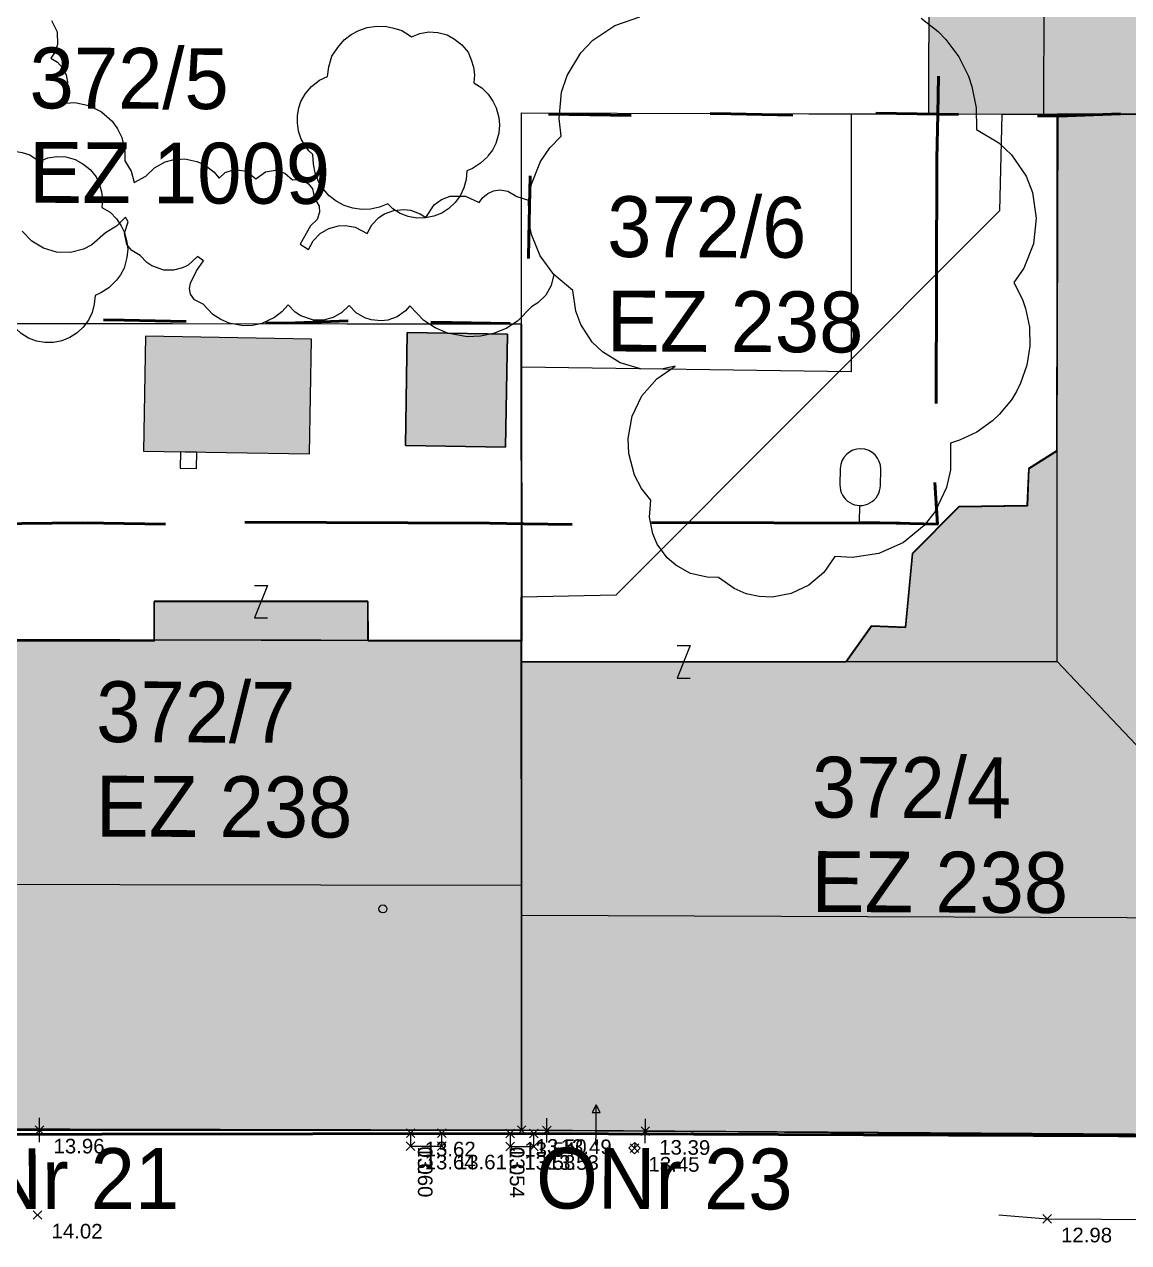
# Model space of a CAD drawing. Header units: metres. Extents: x -208 to 1512, y -277 to 123.
# Drawn here: x 824.75 to 851.98, y 10.5 to 40.56 of the extents above; entities that cross this region are included whole.
import ezdxf
from ezdxf.enums import TextEntityAlignment as Align

# ---------------------------------------------------------------- set-up
doc = ezdxf.new("R2010")
doc.units = ezdxf.units.M
doc.header["$MEASUREMENT"] = 0
for name, color, linetype in [('725 Nachbarbebauung', 7, 'Continuous'), ('730_DKM_Gebäude', 7, 'Continuous'), ('730_DKM_Grenzen', 7, 'Continuous'), ('730_DKM_Objekte', 7, 'Continuous'), ('740_WienGV_Flwd-Bebauungsplan', 7, 'Continuous'), ('740_WienGV_L_Baum_ -gruppen_ Grünflächen', 7, 'Continuous'), ('740_WienGV_L_Gebäude', 7, 'Continuous'), ('740_WienGV_L_Mauer_Sockel', 7, 'Continuous'), ('740_WienGV_T_Einbauten', 7, 'Continuous'), ('740_WienGV_T_Gebäude', 7, 'Continuous'), ('740_WienGV_T_Straßen_ Gehsteige_ Schienen', 7, 'Continuous'), ('740_WienGV_unbrauchbares', 7, 'Continuous'), ('918 Lageplan Beschriftung.x', 7, 'Continuous')]:
    doc.layers.add(name, color=color, linetype=linetype)
doc.styles.add('ERSTELLTER_STIL_3', font='arial.ttf')
doc.styles.add('ERSTELLTER_STIL_5', font='arial.ttf', dxfattribs={"width": 0.936858})

# ---------------------------------------------------------------- blocks, each defined once
blk = doc.blocks.new('Decke_59_5', base_point=(822.145, 13.31))
at = {"layer": '725 Nachbarbebauung', "linetype": 'Continuous', "lineweight": 0, "true_color": 0x1f1f1f}
blk.add_hatch(color=250, dxfattribs=at).paths.add_polyline_path([(822.145, 13.31), (837.007, 13.282), (837.004, 25.354), (822.145, 25.378)])
at = {"layer": '725 Nachbarbebauung', "color": 8, "linetype": 'Continuous', "lineweight": 13, "flags": 128}
blk.add_lwpolyline([(822.145, 13.31), (837.007, 13.282), (837.004, 25.354), (822.145, 25.378)], close=True, dxfattribs=at)
blk = doc.blocks.new('Decke_60_5', base_point=(837.004, 24.833))
at = {"layer": '725 Nachbarbebauung', "linetype": 'Continuous', "lineweight": 0, "true_color": 0x1f1f1f}
h = blk.add_hatch(color=250, dxfattribs=at)
h.paths.add_polyline_path([(837.004, 24.833), (837.007, 13.282), (837.626, 13.277), (840.056, 13.261), (862.208, 13.11), (862.178, 30.515), (862.181, 34.123), (862.243, 38.318), (862.174, 38.33), (850.219, 38.349), (850.2, 30.038), (849.512, 29.6), (849.475, 28.691), (847.795, 28.661), (846.644, 27.501), (846.471, 25.684), (845.631, 25.719), (845.006, 24.84)])
h.paths.add_polyline_path([(856.269, 18.767), (853.888, 18.77), (853.883, 22.361), (856.263, 22.358)], flags=0)
at = {"layer": '725 Nachbarbebauung', "color": 8, "linetype": 'Continuous', "lineweight": 13, "flags": 128}
for points in [[(837.004, 24.833), (837.007, 13.282), (837.626, 13.277), (840.056, 13.261), (862.208, 13.11), (862.178, 30.515), (862.181, 34.123), (862.243, 38.318), (862.19, 38.327)], [(837.004, 24.833), (837.007, 13.282), (837.626, 13.277), (840.056, 13.261), (862.208, 13.11), (862.178, 30.515), (862.181, 34.123), (862.243, 38.318), (862.19, 38.327)], [(850.219, 38.339), (850.2, 30.038)], [(850.219, 38.339), (850.2, 30.038)], [(850.2, 30.038), (849.512, 29.6), (849.475, 28.691), (847.795, 28.661), (846.644, 27.501), (846.471, 25.684), (845.631, 25.719), (845.006, 24.84), (837.004, 24.833)], [(850.2, 30.038), (849.512, 29.6), (849.475, 28.691), (847.795, 28.661), (846.644, 27.501), (846.471, 25.684), (845.631, 25.719), (845.006, 24.84), (837.004, 24.833)]]:
    blk.add_lwpolyline(points, dxfattribs=at)
blk.add_lwpolyline([(856.269, 18.767), (856.263, 22.358), (853.883, 22.361), (853.888, 18.77)], close=True, dxfattribs=at)
blk = doc.blocks.new('Decke_80_5', base_point=(827.944, 26.325))
at = {"layer": '725 Nachbarbebauung', "linetype": 'Continuous', "lineweight": 0, "true_color": 0x1f1f1f}
blk.add_hatch(color=250, dxfattribs=at).paths.add_polyline_path([(827.944, 26.325), (827.947, 25.37), (833.218, 25.36), (833.215, 26.33)])
at = {"layer": '725 Nachbarbebauung', "color": 8, "linetype": 'Continuous', "lineweight": 13, "flags": 128}
blk.add_lwpolyline([(827.944, 26.325), (827.947, 25.37), (833.218, 25.36), (833.215, 26.33)], close=True, dxfattribs=at)
blk = doc.blocks.new('Decke_101_5', base_point=(827.687, 30.027))
at = {"layer": '725 Nachbarbebauung', "linetype": 'Continuous', "lineweight": 0, "true_color": 0x1f1f1f}
blk.add_hatch(color=250, dxfattribs=at).paths.add_polyline_path([(827.687, 30.027), (831.78, 29.958), (831.827, 32.794), (827.734, 32.862)])
at = {"layer": '725 Nachbarbebauung', "color": 8, "linetype": 'Continuous', "lineweight": 13, "flags": 128}
blk.add_lwpolyline([(827.687, 30.027), (831.78, 29.958), (831.827, 32.794), (827.734, 32.862)], close=True, dxfattribs=at)
blk = doc.blocks.new('Decke_102_5', base_point=(834.143, 30.169))
at = {"layer": '725 Nachbarbebauung', "linetype": 'Continuous', "lineweight": 0, "true_color": 0x1f1f1f}
blk.add_hatch(color=250, dxfattribs=at).paths.add_polyline_path([(834.143, 30.169), (836.613, 30.127), (836.661, 32.914), (834.191, 32.956)])
at = {"layer": '725 Nachbarbebauung', "color": 8, "linetype": 'Continuous', "lineweight": 13, "flags": 128}
blk.add_lwpolyline([(834.143, 30.169), (836.613, 30.127), (836.661, 32.914), (834.191, 32.956)], close=True, dxfattribs=at)
blk = doc.blocks.new('Decke_110_5', base_point=(847.044, 38.347))
at = {"layer": '725 Nachbarbebauung', "linetype": 'Continuous', "lineweight": 0, "true_color": 0x1f1f1f}
blk.add_hatch(color=250, dxfattribs=at).paths.add_polyline_path([(847.044, 38.347), (850.219, 38.339), (850.219, 38.349), (862.174, 38.33), (862.19, 38.327), (862.203, 48.666), (862.206, 50.003), (862.218, 59.415), (849.942, 59.443), (849.99, 80.476), (847.146, 80.482)])
at = {"layer": '725 Nachbarbebauung', "color": 8, "linetype": 'Continuous', "lineweight": 13, "flags": 128}
for points in [[(849.99, 80.476), (847.146, 80.482), (847.044, 38.347)], [(847.044, 38.347), (850.219, 38.339)], [(850.219, 38.339), (850.219, 38.349)], [(850.219, 38.349), (862.174, 38.33)]]:
    blk.add_lwpolyline(points, dxfattribs=at)
blk = doc.blocks.new('Dachfläche_40_5', base_point=(850.219, 24.84))
at = {"layer": '725 Nachbarbebauung', "color": 7, "linetype": 'Continuous', "lineweight": 18, "flags": 128}
for points in [[(850.219, 38.349), (856.213, 38.349)], [(850.219, 24.84), (850.219, 38.349)], [(856.213, 38.349), (862.208, 38.349)], [(856.213, 18.516), (856.213, 38.349)], [(862.208, 38.349), (862.208, 13.11)], [(837.004, 24.84), (850.216, 24.84)], [(837.006, 18.583), (837.004, 24.84)], [(856.213, 18.516), (850.216, 24.84)], [(850.216, 24.84), (850.219, 24.84)], [(837.006, 18.583), (856.21, 18.512)], [(837.007, 13.282), (837.006, 18.583)], [(856.21, 18.512), (856.213, 18.516)], [(862.202, 13.11), (856.21, 18.512)], [(862.202, 13.11), (837.007, 13.282)], [(862.208, 13.11), (862.202, 13.11)]]:
    blk.add_lwpolyline(points, dxfattribs=at)
blk = doc.blocks.new('Dachfläche_41_5', base_point=(837.004, 25.354))
at = {"layer": '725 Nachbarbebauung', "color": 7, "linetype": 'Continuous', "lineweight": 18, "flags": 128}
for points in [[(822.145, 25.378), (837.004, 25.354)], [(822.145, 19.344), (822.145, 25.378)], [(822.145, 25.325), (822.145, 25.378)], [(822.145, 25.325), (822.145, 19.344)], [(837.004, 25.354), (837.005, 19.318)], [(822.145, 19.344), (837.005, 19.318)], [(822.145, 13.31), (822.145, 19.344)], [(822.145, 19.344), (822.145, 19.344)], [(837.005, 19.318), (837.007, 13.282)], [(837.007, 13.335), (837.005, 19.318)], [(837.005, 19.318), (837.005, 19.318)], [(837.007, 13.282), (822.145, 13.31)], [(837.007, 13.335), (837.007, 13.282)]]:
    blk.add_lwpolyline(points, dxfattribs=at)
blk = doc.blocks.new('FIG0520[488]_5', base_point=(845.61, 29.183))
at = {"layer": '730_DKM_Objekte', "color": 8, "linetype": 'Continuous', "lineweight": 13}
for p, q in [((844.868, 29.597), (844.861, 29.197)), ((845.86, 29.178), (845.868, 29.578)), ((845.344, 28.288), (845.351, 28.688)), ((846.344, 28.269), (845.344, 28.288))]:
    blk.add_line(p, q, dxfattribs=at)
for centre, start, end in [((845.368, 29.587), 358.95, 178.95), ((845.361, 29.188), 178.95, 358.95)]:
    blk.add_arc(centre, 0.5, start, end, dxfattribs=at)
blk = doc.blocks.new('FIG0830[490]_5', base_point=(828.795, 29.806))
at = {"layer": '730_DKM_Objekte', "color": 8, "linetype": 'Continuous', "lineweight": 13}
for p, q in [((828.599, 30.01), (828.591, 29.61)), ((828.999, 30.002), (828.599, 30.01)), ((828.991, 29.603), (828.999, 30.002)), ((828.591, 29.61), (828.991, 29.603))]:
    blk.add_line(p, q, dxfattribs=at)
blk = doc.blocks.new('FIG0410[492]_5', base_point=(833.589, 18.736))
at = {"layer": '730_DKM_Objekte', "color": 8, "linetype": 'Continuous', "lineweight": 13}
blk.add_circle((833.589, 18.736), 0.1, dxfattribs=at)
blk = doc.blocks.new('FIG0320[534]_5', base_point=(830.585, 26.317))
at = {"layer": '730_DKM_Objekte', "color": 8, "linetype": 'Continuous', "lineweight": 13}
for p, q in [((830.425, 26.717), (830.745, 26.717)), ((830.745, 26.717), (830.426, 25.917)), ((830.426, 25.917), (830.746, 25.917))]:
    blk.add_line(p, q, dxfattribs=at)
blk = doc.blocks.new('FIG0320[535]_5', base_point=(841.007, 24.831))
at = {"layer": '730_DKM_Objekte', "color": 8, "linetype": 'Continuous', "lineweight": 13}
for p, q in [((840.847, 25.23), (841.167, 25.231)), ((841.167, 25.231), (840.847, 24.43)), ((840.847, 24.43), (841.167, 24.431))]:
    blk.add_line(p, q, dxfattribs=at)
blk = doc.blocks.new('GI0007_ATT22(LAUB)_2815[1053]_5', base_point=(824.803, 35.072))
at = {"layer": '740_WienGV_L_Baum_ -gruppen_ Grünflächen', "color": 252, "linetype": 'Continuous', "lineweight": 13, "true_color": 0x949494}
for p, q in [((823.636, 37.236), (823.822, 37.335)), ((823.822, 37.335), (824.033, 37.403)), ((824.033, 37.403), (824.272, 37.441)), ((824.272, 37.441), (824.507, 37.429)), ((824.507, 37.429), (824.691, 37.394)), ((824.691, 37.394), (824.882, 37.334)), ((824.882, 37.334), (825.065, 37.217)), ((825.328, 37.261), (825.55, 37.297)), ((825.55, 37.297), (825.773, 37.285)), ((825.773, 37.285), (826.003, 37.224)), ((823.306, 36.911), (823.463, 37.104)), ((823.463, 37.104), (823.636, 37.236)), ((825.065, 37.217), (825.121, 37.176)), ((825.121, 37.176), (825.328, 37.261)), ((826.003, 37.224), (826.186, 37.118)), ((826.186, 37.118), (826.368, 36.976)), ((826.368, 36.976), (826.518, 36.795)), ((823.084, 36.435), (823.16, 36.697)), ((823.16, 36.697), (823.306, 36.911)), ((826.518, 36.795), (826.596, 36.609)), ((823.055, 36.194), (823.084, 36.435)), ((826.596, 36.609), (826.65, 36.423)), ((826.65, 36.423), (826.675, 36.238)), ((822.656, 35.952), (822.851, 36.109)), ((822.851, 36.109), (823.055, 36.194)), ((826.675, 36.238), (826.657, 36.039)), ((822.393, 35.58), (822.507, 35.777)), ((822.507, 35.777), (822.656, 35.952)), ((826.657, 36.039), (826.861, 35.922)), ((826.861, 35.922), (827.015, 35.759)), ((822.347, 35.421), (822.393, 35.58)), ((827.015, 35.759), (827.132, 35.589)), ((827.132, 35.589), (827.215, 35.421)), ((822.309, 35.052), (822.312, 35.237)), ((822.312, 35.237), (822.347, 35.421)), ((827.215, 35.421), (827.274, 35.185)), ((827.274, 35.185), (827.296, 35.007)), ((822.337, 34.849), (822.309, 35.052)), ((827.296, 35.007), (827.278, 34.801)), ((822.401, 34.656), (822.337, 34.849)), ((822.508, 34.476), (822.401, 34.656)), ((827.278, 34.801), (827.206, 34.543)), ((822.588, 34.364), (822.508, 34.476)), ((822.693, 34.274), (822.588, 34.364)), ((822.702, 34.032), (822.693, 34.274)), ((827.117, 34.377), (827.015, 34.244)), ((827.206, 34.543), (827.117, 34.377)), ((822.745, 33.818), (822.702, 34.032)), ((826.827, 34.059), (826.629, 33.931)), ((826.997, 34.22), (826.827, 34.059)), ((827.015, 34.244), (826.997, 34.22)), ((822.826, 33.61), (822.745, 33.818)), ((826.489, 33.866), (826.471, 33.653)), ((826.629, 33.931), (826.489, 33.866)), ((822.944, 33.423), (822.826, 33.61)), ((823.094, 33.257), (822.944, 33.423)), ((826.418, 33.448), (826.325, 33.258)), ((826.471, 33.653), (826.418, 33.448)), ((823.265, 33.118), (823.094, 33.257)), ((823.462, 33.015), (823.265, 33.118)), ((826.201, 33.086), (826.046, 32.943)), ((826.325, 33.258), (826.201, 33.086)), ((823.674, 32.947), (823.462, 33.015)), ((823.894, 32.915), (823.674, 32.947)), ((824.115, 32.925), (823.894, 32.915)), ((824.333, 32.971), (824.115, 32.925)), ((824.54, 33.056), (824.333, 32.971)), ((824.666, 32.929), (824.54, 33.056)), ((824.845, 32.819), (824.666, 32.929)), ((825.043, 32.745), (824.845, 32.819)), ((825.869, 32.829), (825.672, 32.751)), ((826.046, 32.943), (825.869, 32.829)), ((825.252, 32.705), (825.043, 32.745)), ((825.465, 32.708), (825.252, 32.705)), ((825.672, 32.751), (825.465, 32.708))]:
    blk.add_line(p, q, dxfattribs=at)
blk = doc.blocks.new('GI0007_ATT22(LAUB)_2815[1054]_5', base_point=(833.975, 38.145))
at = {"layer": '740_WienGV_L_Baum_ -gruppen_ Grünflächen', "color": 252, "linetype": 'Continuous', "lineweight": 13, "true_color": 0x949494}
for p, q in [((832.634, 40.176), (832.808, 40.308)), ((832.808, 40.308), (832.994, 40.408)), ((832.994, 40.408), (833.205, 40.475)), ((833.205, 40.475), (833.444, 40.513)), ((833.444, 40.513), (833.679, 40.502)), ((833.679, 40.502), (833.863, 40.466)), ((833.863, 40.466), (834.054, 40.406)), ((834.054, 40.406), (834.236, 40.289)), ((834.236, 40.289), (834.293, 40.249)), ((834.293, 40.249), (834.5, 40.334)), ((834.5, 40.334), (834.721, 40.369)), ((834.721, 40.369), (834.945, 40.358)), ((834.945, 40.358), (835.175, 40.297)), ((835.175, 40.297), (835.358, 40.19)), ((832.332, 39.769), (832.478, 39.983)), ((832.478, 39.983), (832.634, 40.176)), ((835.358, 40.19), (835.54, 40.048)), ((835.54, 40.048), (835.69, 39.868)), ((832.256, 39.508), (832.332, 39.769)), ((835.69, 39.868), (835.768, 39.681)), ((835.768, 39.681), (835.822, 39.496)), ((832.227, 39.266), (832.256, 39.508)), ((835.822, 39.496), (835.847, 39.31)), ((831.828, 39.025), (832.023, 39.181)), ((832.023, 39.181), (832.227, 39.266)), ((835.847, 39.31), (835.829, 39.111)), ((835.829, 39.111), (836.033, 38.994)), ((831.565, 38.653), (831.679, 38.85)), ((831.679, 38.85), (831.828, 39.025)), ((836.033, 38.994), (836.186, 38.831)), ((836.186, 38.831), (836.304, 38.662)), ((831.484, 38.309), (831.519, 38.494)), ((831.519, 38.494), (831.565, 38.653)), ((836.304, 38.662), (836.386, 38.493)), ((836.386, 38.493), (836.446, 38.258)), ((831.481, 38.125), (831.484, 38.309)), ((836.446, 38.258), (836.468, 38.079)), ((831.509, 37.921), (831.481, 38.125)), ((831.573, 37.728), (831.509, 37.921)), ((836.45, 37.874), (836.377, 37.615)), ((836.468, 38.079), (836.45, 37.874)), ((831.68, 37.549), (831.573, 37.728)), ((836.377, 37.615), (836.289, 37.45)), ((831.759, 37.437), (831.68, 37.549)), ((831.864, 37.346), (831.759, 37.437)), ((831.874, 37.104), (831.864, 37.346)), ((836.169, 37.292), (835.999, 37.132)), ((836.187, 37.317), (836.169, 37.292)), ((836.289, 37.45), (836.187, 37.317)), ((831.917, 36.89), (831.874, 37.104)), ((835.801, 37.004), (835.661, 36.939)), ((835.999, 37.132), (835.801, 37.004)), ((831.998, 36.682), (831.917, 36.89)), ((832.116, 36.495), (831.998, 36.682)), ((835.643, 36.726), (835.589, 36.521)), ((835.661, 36.939), (835.643, 36.726)), ((832.265, 36.329), (832.116, 36.495)), ((835.589, 36.521), (835.497, 36.33)), ((832.437, 36.191), (832.265, 36.329)), ((832.634, 36.088), (832.437, 36.191)), ((832.846, 36.02), (832.634, 36.088)), ((833.712, 36.128), (833.504, 36.043)), ((833.838, 36.002), (833.712, 36.128)), ((835.373, 36.158), (835.217, 36.015)), ((835.497, 36.33), (835.373, 36.158)), ((833.066, 35.987), (832.846, 36.02)), ((833.287, 35.998), (833.066, 35.987)), ((833.504, 36.043), (833.287, 35.998)), ((834.017, 35.892), (833.838, 36.002)), ((834.215, 35.817), (834.017, 35.892)), ((834.424, 35.778), (834.215, 35.817)), ((834.637, 35.781), (834.424, 35.778)), ((834.844, 35.823), (834.637, 35.781)), ((835.041, 35.901), (834.844, 35.823)), ((835.217, 36.015), (835.041, 35.901))]:
    blk.add_line(p, q, dxfattribs=at)
blk = doc.blocks.new('LO0011_37C5[1081]_5', base_point=(839.797, 12.837))
at = {"layer": '740_WienGV_T_Einbauten', "color": 252, "linetype": 'Continuous', "lineweight": 13, "true_color": 0x949494}
for p, q in [((839.8, 12.978), (839.656, 12.839)), ((839.8, 12.978), (839.797, 12.837)), ((839.938, 12.834), (839.8, 12.978)), ((839.656, 12.839), (839.794, 12.695)), ((839.794, 12.695), (839.938, 12.834))]:
    blk.add_line(p, q, dxfattribs=at)
blk = doc.blocks.new('EF_MARKER_42E5[1150]_5', base_point=(840.062, 13.255))
at = {"layer": '740_WienGV_T_Gebäude', "color": 252, "linetype": 'Continuous', "lineweight": 13, "true_color": 0x949494}
blk.add_line((840.059, 12.955), (840.064, 13.555), dxfattribs=at)
blk = doc.blocks.new('EF_MARKER_42E5[1151]_5', base_point=(837.632, 13.272))
at = {"layer": '740_WienGV_T_Gebäude', "color": 252, "linetype": 'Continuous', "lineweight": 13, "true_color": 0x949494}
blk.add_line((837.629, 12.972), (837.634, 13.572), dxfattribs=at)
blk = doc.blocks.new('BW0011_3AC5[1152]_5', base_point=(838.848, 13.407))
at = {"layer": '740_WienGV_T_Gebäude', "color": 252, "linetype": 'Continuous', "lineweight": 13, "true_color": 0x949494}
for p, q in [((838.851, 13.907), (838.754, 13.714)), ((838.847, 13.264), (838.851, 13.907)), ((838.947, 13.713), (838.851, 13.907)), ((838.754, 13.714), (838.947, 13.713)), ((838.844, 12.907), (838.847, 13.264))]:
    blk.add_line(p, q, dxfattribs=at)
blk = doc.blocks.new('EG_MARKER_4325[1171]_5', base_point=(825.12, 13.279))
at = {"layer": '740_WienGV_T_Gebäude', "color": 252, "linetype": 'Continuous', "lineweight": 13, "true_color": 0x949494}
blk.add_line((825.12, 12.979), (825.12, 13.579), dxfattribs=at)
blk = doc.blocks.new('DEF01_4155[1217]_5', base_point=(836.731, 12.877))
at = {"layer": '740_WienGV_unbrauchbares', "color": 252, "linetype": 'Continuous', "lineweight": 13, "true_color": 0x949494}
for p, q in [((836.625, 12.983), (836.837, 12.771)), ((836.837, 12.983), (836.625, 12.771))]:
    blk.add_line(p, q, dxfattribs=at)
at = {"layer": '740_WienGV_unbrauchbares', "color": 252, "lineweight": 13, "true_color": 0x949494, "style": 'ERSTELLTER_STIL_3'}
blk.add_attdef('HOEHE', text='', height=0.36, rotation=359.9378, dxfattribs=at).set_placement((837.077, 12.483), align=Align.MIDDLE_LEFT)
blk = doc.blocks.new('DEF01_4155[1224]_5', base_point=(839.797, 12.837))
at = {"layer": '740_WienGV_T_Einbauten', "color": 252, "linetype": 'Continuous', "lineweight": 13, "true_color": 0x949494}
for p, q in [((839.904, 12.942), (839.69, 12.731)), ((839.692, 12.944), (839.902, 12.73))]:
    blk.add_line(p, q, dxfattribs=at)
at = {"layer": '740_WienGV_T_Einbauten', "color": 252, "lineweight": 13, "true_color": 0x949494, "style": 'ERSTELLTER_STIL_3'}
blk.add_attdef('HOEHE', text='', height=0.36, rotation=359.5866, dxfattribs=at).set_placement((840.14, 12.44), align=Align.MIDDLE_LEFT)
blk = doc.blocks.new('DEF01_4155[1229]_5', base_point=(835.044, 12.886))
at = {"layer": '740_WienGV_unbrauchbares', "color": 252, "linetype": 'Continuous', "lineweight": 13, "true_color": 0x949494}
for p, q in [((834.938, 12.992), (835.15, 12.78)), ((835.15, 12.992), (834.938, 12.78))]:
    blk.add_line(p, q, dxfattribs=at)
at = {"layer": '740_WienGV_unbrauchbares', "color": 252, "lineweight": 13, "true_color": 0x949494, "style": 'ERSTELLTER_STIL_3'}
blk.add_attdef('HOEHE', text='', height=0.36, rotation=359.9903, dxfattribs=at).set_placement((835.39, 12.492), align=Align.MIDDLE_LEFT)
blk = doc.blocks.new('DEF01_4155[1230]_5', base_point=(834.274, 13.207))
at = {"layer": '740_WienGV_unbrauchbares', "color": 252, "linetype": 'Continuous', "lineweight": 13, "true_color": 0x949494}
for p, q in [((834.168, 13.313), (834.38, 13.101)), ((834.38, 13.313), (834.168, 13.101))]:
    blk.add_line(p, q, dxfattribs=at)
at = {"layer": '740_WienGV_unbrauchbares', "color": 252, "lineweight": 13, "true_color": 0x949494, "style": 'ERSTELLTER_STIL_3'}
blk.add_attdef('HOEHE', text='', height=0.36, rotation=359.9916, dxfattribs=at).set_placement((834.62, 12.813), align=Align.MIDDLE_LEFT)
blk = doc.blocks.new('DEF01_4155[1245]_5', base_point=(825.12, 13.279))
at = {"layer": '740_WienGV_T_Gebäude', "color": 252, "linetype": 'Continuous', "lineweight": 13, "true_color": 0x949494}
for p, q in [((825.226, 13.385), (825.013, 13.173)), ((825.014, 13.385), (825.226, 13.173))]:
    blk.add_line(p, q, dxfattribs=at)
at = {"layer": '740_WienGV_T_Gebäude', "color": 252, "lineweight": 13, "true_color": 0x949494, "style": 'ERSTELLTER_STIL_3'}
blk.add_attdef('HOEHE', text='', height=0.36, rotation=359.9871, dxfattribs=at).set_placement((825.466, 12.885), align=Align.MIDDLE_LEFT)
blk = doc.blocks.new('DEF01_4155[1248]_5', base_point=(837.632, 13.272))
at = {"layer": '740_WienGV_T_Gebäude', "color": 252, "linetype": 'Continuous', "lineweight": 13, "true_color": 0x949494}
for p, q in [((837.738, 13.378), (837.525, 13.167)), ((837.526, 13.379), (837.737, 13.166))]:
    blk.add_line(p, q, dxfattribs=at)
at = {"layer": '740_WienGV_T_Gebäude', "color": 252, "lineweight": 13, "true_color": 0x949494, "style": 'ERSTELLTER_STIL_3'}
blk.add_attdef('HOEHE', text='', height=0.36, rotation=359.5866, dxfattribs=at).set_placement((837.975, 12.876), align=Align.MIDDLE_LEFT)
blk = doc.blocks.new('DEF01_4155[1267]_5', base_point=(837.013, 13.277))
at = {"layer": '740_WienGV_T_Gebäude', "color": 252, "linetype": 'Continuous', "lineweight": 13, "true_color": 0x949494}
for p, q in [((837.119, 13.382), (836.906, 13.171)), ((836.907, 13.384), (837.118, 13.17))]:
    blk.add_line(p, q, dxfattribs=at)
at = {"layer": '740_WienGV_T_Gebäude', "color": 252, "lineweight": 13, "true_color": 0x949494, "style": 'ERSTELLTER_STIL_3'}
blk.add_attdef('HOEHE', text='', height=0.36, rotation=359.5979, dxfattribs=at).set_placement((837.356, 12.88), align=Align.MIDDLE_LEFT)
blk = doc.blocks.new('DEF01_4155[1308]_5', base_point=(836.731, 13.197))
at = {"layer": '740_WienGV_unbrauchbares', "color": 252, "linetype": 'Continuous', "lineweight": 13, "true_color": 0x949494}
for p, q in [((836.625, 13.303), (836.837, 13.091)), ((836.837, 13.303), (836.625, 13.091))]:
    blk.add_line(p, q, dxfattribs=at)
at = {"layer": '740_WienGV_unbrauchbares', "color": 252, "lineweight": 13, "true_color": 0x949494, "style": 'ERSTELLTER_STIL_3'}
blk.add_attdef('HOEHE', text='', height=0.36, rotation=359.9378, dxfattribs=at).set_placement((837.077, 12.803), align=Align.MIDDLE_LEFT)
blk = doc.blocks.new('DEF01_4155[1310]_5', base_point=(840.062, 13.255))
at = {"layer": '740_WienGV_T_Gebäude', "color": 252, "linetype": 'Continuous', "lineweight": 13, "true_color": 0x949494}
for p, q in [((840.168, 13.36), (839.955, 13.15)), ((839.956, 13.362), (840.167, 13.148))]:
    blk.add_line(p, q, dxfattribs=at)
at = {"layer": '740_WienGV_T_Gebäude', "color": 252, "lineweight": 13, "true_color": 0x949494, "style": 'ERSTELLTER_STIL_3'}
blk.add_attdef('HOEHE', text='', height=0.36, rotation=359.5863, dxfattribs=at).set_placement((840.405, 12.858), align=Align.MIDDLE_LEFT)
blk = doc.blocks.new('DEF01_4155[1357]_5', base_point=(837.311, 12.876))
at = {"layer": '740_WienGV_unbrauchbares', "color": 252, "linetype": 'Continuous', "lineweight": 13, "true_color": 0x949494}
for p, q in [((837.205, 12.982), (837.417, 12.77)), ((837.417, 12.982), (837.205, 12.77))]:
    blk.add_line(p, q, dxfattribs=at)
at = {"layer": '740_WienGV_unbrauchbares', "color": 252, "lineweight": 13, "true_color": 0x949494, "style": 'ERSTELLTER_STIL_3'}
blk.add_attdef('HOEHE', text='', height=0.36, rotation=359.9378, dxfattribs=at).set_placement((837.657, 12.482), align=Align.MIDDLE_LEFT)
blk = doc.blocks.new('DEF01_4155[1377]_5', base_point=(835.044, 13.207))
at = {"layer": '740_WienGV_unbrauchbares', "color": 252, "linetype": 'Continuous', "lineweight": 13, "true_color": 0x949494}
for p, q in [((835.15, 13.313), (834.938, 13.101)), ((835.15, 13.101), (834.938, 13.313))]:
    blk.add_line(p, q, dxfattribs=at)
at = {"layer": '740_WienGV_unbrauchbares', "color": 252, "lineweight": 13, "true_color": 0x949494, "style": 'ERSTELLTER_STIL_3'}
blk.add_attdef('HOEHE', text='', height=0.36, rotation=270.0208, dxfattribs=at).set_placement((834.633, 12.878), align=Align.MIDDLE_LEFT)
blk = doc.blocks.new('DEF01_4155[1383]_5', base_point=(837.311, 13.196))
at = {"layer": '740_WienGV_unbrauchbares', "color": 252, "linetype": 'Continuous', "lineweight": 13, "true_color": 0x949494}
for p, q in [((837.417, 13.302), (837.205, 13.09)), ((837.417, 13.09), (837.205, 13.302))]:
    blk.add_line(p, q, dxfattribs=at)
at = {"layer": '740_WienGV_unbrauchbares', "color": 252, "lineweight": 13, "true_color": 0x949494, "style": 'ERSTELLTER_STIL_3'}
blk.add_attdef('HOEHE', text='', height=0.36, rotation=270.0242, dxfattribs=at).set_placement((836.9, 12.867), align=Align.MIDDLE_LEFT)
blk = doc.blocks.new('DEF01_4155[1395]_5', base_point=(835.044, 13.207))
at = {"layer": '740_WienGV_unbrauchbares', "color": 252, "linetype": 'Continuous', "lineweight": 13, "true_color": 0x949494}
for p, q in [((835.15, 13.313), (834.938, 13.101)), ((835.15, 13.101), (834.938, 13.313))]:
    blk.add_line(p, q, dxfattribs=at)
at = {"layer": '740_WienGV_unbrauchbares', "color": 252, "lineweight": 13, "true_color": 0x949494, "style": 'ERSTELLTER_STIL_3'}
blk.add_attdef('HOEHE', text='', height=0.36, rotation=270.0208, dxfattribs=at).set_placement((834.633, 12.878), align=Align.MIDDLE_LEFT)
blk = doc.blocks.new('DEF01_4155[1405]_5', base_point=(849.972, 11.089))
at = {"layer": '740_WienGV_T_Straßen_ Gehsteige_ Schienen', "color": 252, "linetype": 'Continuous', "lineweight": 13, "true_color": 0x949494}
for p, q in [((850.078, 11.195), (849.865, 10.983)), ((849.866, 11.195), (850.077, 10.982))]:
    blk.add_line(p, q, dxfattribs=at)
at = {"layer": '740_WienGV_T_Straßen_ Gehsteige_ Schienen', "color": 252, "lineweight": 13, "true_color": 0x949494, "style": 'ERSTELLTER_STIL_3'}
blk.add_attdef('HOEHE', text='', height=0.36, rotation=359.7784, dxfattribs=at).set_placement((850.316, 10.694), align=Align.MIDDLE_LEFT)
blk = doc.blocks.new('DEF01_4155[1409]_5', base_point=(837.311, 13.196))
at = {"layer": '740_WienGV_unbrauchbares', "color": 252, "linetype": 'Continuous', "lineweight": 13, "true_color": 0x949494}
for p, q in [((837.417, 13.302), (837.205, 13.09)), ((837.417, 13.09), (837.205, 13.302))]:
    blk.add_line(p, q, dxfattribs=at)
at = {"layer": '740_WienGV_unbrauchbares', "color": 252, "lineweight": 13, "true_color": 0x949494, "style": 'ERSTELLTER_STIL_3'}
blk.add_attdef('HOEHE', text='', height=0.36, rotation=270.0242, dxfattribs=at).set_placement((836.9, 12.867), align=Align.MIDDLE_LEFT)
blk = doc.blocks.new('DEF01_4155[1412]_5', base_point=(825.072, 11.185))
at = {"layer": '740_WienGV_T_Straßen_ Gehsteige_ Schienen', "color": 252, "linetype": 'Continuous', "lineweight": 13, "true_color": 0x949494}
for p, q in [((825.179, 11.291), (824.966, 11.08)), ((824.967, 11.292), (825.178, 11.079))]:
    blk.add_line(p, q, dxfattribs=at)
at = {"layer": '740_WienGV_T_Straßen_ Gehsteige_ Schienen', "color": 252, "lineweight": 13, "true_color": 0x949494, "style": 'ERSTELLTER_STIL_3'}
blk.add_attdef('HOEHE', text='', height=0.36, rotation=359.7784, dxfattribs=at).set_placement((825.417, 10.79), align=Align.MIDDLE_LEFT)
blk = doc.blocks.new('DEF01_4155[1418]_5', base_point=(834.273, 12.886))
at = {"layer": '740_WienGV_unbrauchbares', "color": 252, "linetype": 'Continuous', "lineweight": 13, "true_color": 0x949494}
for p, q in [((834.167, 12.992), (834.379, 12.78)), ((834.379, 12.992), (834.167, 12.78))]:
    blk.add_line(p, q, dxfattribs=at)
at = {"layer": '740_WienGV_unbrauchbares', "color": 252, "lineweight": 13, "true_color": 0x949494, "style": 'ERSTELLTER_STIL_3'}
blk.add_attdef('HOEHE', text='', height=0.36, rotation=359.9903, dxfattribs=at).set_placement((834.619, 12.492), align=Align.MIDDLE_LEFT)

msp = doc.modelspace()

# ---------------------------------------------------------------- linework, layer by layer
at = {"layer": '730_DKM_Gebäude', "color": 7, "linetype": 'Continuous', "lineweight": 25}
for points in [[(836.998, 24.829), (845.016, 24.832), (845.642, 25.711), (846.481, 25.675), (846.655, 27.493), (847.806, 28.652), (849.487, 28.681), (849.524, 29.59), (850.212, 30.028), (850.234, 38.333)], [(822.147, 25.351), (827.952, 25.345), (827.95, 26.315), (833.221, 26.318), (833.223, 25.348), (836.998, 25.349)]]:
    msp.add_lwpolyline(points, dxfattribs=at)
at = {"layer": '730_DKM_Grenzen', "color": 8, "linetype": 'Continuous', "lineweight": 13}
for points in [[(848.853, 38.336), (848.8, 35.955), (839.335, 26.476), (836.997, 26.428)], [(862.255, 38.298), (850.234, 38.333), (848.853, 38.336)], [(836.988, 33.161), (822.146, 33.171)], [(836.988, 33.161), (836.997, 26.428)], [(837.013, 13.277), (836.998, 24.829), (836.998, 25.349), (836.997, 26.428)], [(822.15, 13.279), (837.013, 13.277)], [(862.213, 13.095), (837.013, 13.277)]]:
    msp.add_lwpolyline(points, dxfattribs=at)
at = {"layer": '740_WienGV_Flwd-Bebauungsplan', "color": 1, "linetype": 'Continuous', "lineweight": 50, "true_color": 0xfb0106}
for points in [[(862.305, 83.715), (862.295, 80.656), (862.317, 38.333), (862.213, 13.095), (837.058, 13.197), (805.867, 13.149)], [(847.254, 37.238), (847.274, 38.343), (847.29, 39.277)], [(838.18, 38.332), (837.67, 38.341)], [(839.709, 38.305), (838.18, 38.332)], [(842.174, 38.347), (841.665, 38.356)], [(843.704, 38.32), (842.174, 38.347)], [(846.254, 38.361), (845.744, 38.369)], [(847.783, 38.334), (847.274, 38.343), (846.254, 38.361)], [(850.247, 38.29), (849.738, 38.299)], [(851.778, 38.349), (850.247, 38.29)], [(847.233, 31.205), (847.254, 37.238)], [(837.218, 36.819), (837.191, 35.29)], [(837.191, 35.29), (837.182, 34.78)], [(827.212, 33.256), (826.702, 33.265)], [(828.741, 33.229), (827.212, 33.256)], [(831.205, 33.186), (830.695, 33.195)], [(832.736, 33.244), (831.205, 33.186)], [(835.285, 33.199), (834.775, 33.208)], [(836.729, 33.174), (835.285, 33.199)], [(846.247, 28.248), (847.266, 28.23), (847.199, 29.251)], [(820.154, 28.196), (826.189, 28.26)], [(826.189, 28.26), (828.228, 28.224)], [(830.184, 28.275), (836.218, 28.254)], [(836.218, 28.254), (837.068, 28.239), (838.257, 28.218)], [(840.213, 28.268), (846.247, 28.248)]]:
    msp.add_lwpolyline(points, dxfattribs=at)
at = {"layer": '740_WienGV_L_Baum_ -gruppen_ Grünflächen', "color": 72, "linetype": 'Continuous', "lineweight": 13, "true_color": 0x69e600}
msp.add_line((827.457, 36.655), (827.745, 36.809), dxfattribs=at)
for points in [[(825.413, 40.653), (825.556, 40.373), (825.566, 40.06), (825.506, 39.88), (825.401, 39.723), (825.56, 39.621), (825.688, 39.482), (825.774, 39.313), (825.813, 39.128), (825.768, 38.818), (825.638, 38.603), (825.988, 38.626), (826.333, 38.558), (826.647, 38.401), (826.91, 38.167), (827.046, 37.977), (827.149, 37.766), (827.227, 37.423), (827.228, 37.188), (827.377, 36.936), (827.457, 36.655)], [(837.181, 36.22), (837.251, 36.617), (837.48, 37.177), (837.707, 37.51), (837.987, 37.801), (837.934, 38.233), (837.998, 38.881), (838.133, 39.294), (838.469, 39.853), (838.769, 40.168), (839.309, 40.53), (839.927, 40.738)], [(846.864, 40.71), (847.285, 40.378), (847.471, 40.186), (847.791, 39.756), (848.029, 39.276), (848.115, 39.023), (848.22, 38.498), (848.231, 37.962), (848.782, 37.635), (849.094, 37.34), (849.452, 36.809), (849.608, 36.41), (849.705, 35.776), (849.632, 35.139), (849.395, 34.543), (849.154, 34.19), (849.364, 33.77), (849.44, 33.547), (849.534, 33.087), (849.544, 32.616), (849.472, 32.153), (849.318, 31.707), (849.213, 31.497), (849.091, 31.298), (848.793, 30.933), (848.622, 30.772), (848.24, 30.498), (847.815, 30.296), (847.592, 30.224), (847.591, 29.564), (847.493, 29.134), (847.21, 28.538), (846.939, 28.19), (846.428, 27.773), (845.825, 27.504), (845.173, 27.401), (844.733, 27.43)], [(827.745, 36.809), (827.959, 37.017), (828.22, 37.161), (828.411, 37.216), (828.708, 37.236), (829.001, 37.177), (829.183, 37.095), (829.421, 36.917), (829.551, 36.765), (829.699, 36.898), (829.933, 36.978), (830.225, 36.932), (830.455, 36.745), (830.692, 36.921), (830.937, 36.959), (831.173, 36.888), (831.357, 36.723), (831.512, 36.732), (831.626, 36.702), (831.757, 36.619), (831.851, 36.495), (831.9, 36.268), (832.014, 36.073), (832.028, 35.922), (831.969, 35.742), (831.808, 35.584), (831.551, 35.137)], [(835.967, 36.159), (836.056, 36.286), (836.176, 36.385), (836.317, 36.449), (836.471, 36.475), (836.675, 36.445), (836.896, 36.312), (837.181, 36.22)], [(831.551, 35.137), (831.753, 35.001), (831.873, 35.217), (832.046, 35.395), (832.259, 35.521), (832.498, 35.586), (832.663, 35.593), (832.907, 35.551), (833.198, 35.398), (833.319, 35.614), (833.492, 35.792), (833.63, 35.883), (833.863, 35.968), (834.109, 35.991), (834.273, 35.97), (834.505, 35.885), (834.645, 35.795), (834.856, 36.105), (835.039, 36.238), (835.251, 36.317), (835.627, 36.318), (835.967, 36.159)], [(837.806, 34.383), (837.472, 34.844), (837.256, 35.371), (837.198, 35.65), (837.181, 36.22)], [(827.245, 35.801), (827.022, 35.574), (826.747, 35.417), (826.411, 35.116), (826.209, 35.014), (825.881, 34.931), (825.543, 34.939), (825.217, 35.034), (824.928, 35.21), (824.696, 35.456)], [(829.167, 34.723), (829.02, 34.827), (828.788, 34.619), (828.649, 34.549), (828.422, 34.492), (828.188, 34.496), (827.894, 34.596), (827.764, 34.684), (827.603, 34.854), (827.395, 34.974), (827.276, 35.127), (827.215, 35.408), (827.305, 35.681), (827.245, 35.801)], [(837.806, 34.383), (837.741, 34.116), (837.605, 33.877), (837.411, 33.683), (837.256, 33.586), (836.906, 33.235), (836.627, 33.057), (836.321, 32.932), (835.997, 32.862), (835.667, 32.85), (835.18, 32.941), (834.876, 33.071), (834.6, 33.253), (834.256, 33.61), (834.144, 33.488), (833.941, 33.345), (833.708, 33.262), (833.544, 33.242), (833.297, 33.265), (833.14, 33.317), (832.927, 33.444), (832.756, 33.622), (832.58, 33.446), (832.366, 33.323), (832.127, 33.261), (831.879, 33.262), (831.566, 33.365), (831.427, 33.456), (831.256, 33.634), (831.099, 33.463), (830.916, 33.322), (830.601, 33.177), (830.374, 33.128), (830.143, 33.119), (829.802, 33.183), (829.59, 33.274), (829.396, 33.402), (829.156, 33.651), (828.942, 33.758), (828.847, 33.902), (828.823, 34.037), (828.846, 34.174), (828.993, 34.477), (829.167, 34.723)], [(844.733, 27.43), (844.462, 27.032), (844.096, 26.719), (843.661, 26.513), (843.188, 26.428), (842.866, 26.442), (842.552, 26.512), (842.256, 26.636), (841.863, 26.914), (841.584, 26.917), (841.178, 27.014), (840.812, 27.214), (840.602, 27.396), (840.356, 27.733), (840.245, 27.989), (840.165, 28.399), (840.197, 28.815), (839.97, 29.108), (839.799, 29.436), (839.656, 29.972), (839.641, 30.343), (839.741, 30.889), (839.98, 31.389), (840.342, 31.81), (840.801, 32.121), (840.462, 32.051), (839.942, 32.061), (839.444, 32.206), (839.002, 32.478), (838.752, 32.719), (838.468, 33.153), (838.346, 33.478), (838.274, 33.992), (837.806, 34.383)]]:
    msp.add_lwpolyline(points, dxfattribs=at)
at = {"layer": '740_WienGV_L_Gebäude', "color": 252, "linetype": 'Continuous', "lineweight": 13, "true_color": 0x949494}
msp.add_line((849.894, 38.34), (850.037, 101.263), dxfattribs=at)
at = {"layer": '740_WienGV_L_Gebäude', "color": 7, "linetype": 'Continuous', "lineweight": 25}
for p, q in [((847.044, 38.347), (850.234, 38.339)), ((850.234, 38.339), (862.19, 38.315)), ((837.013, 13.277), (837.014, 24.829))]:
    msp.add_line(p, q, dxfattribs=at)
for points in [[(849.257, 101.267), (847.197, 101.275), (847.044, 38.347)], [(850.234, 38.339), (850.212, 30.028), (849.524, 29.59), (849.487, 28.681), (847.806, 28.652), (846.655, 27.493), (846.481, 25.675), (845.642, 25.711), (845.016, 24.832), (837.014, 24.829)], [(837.014, 24.829), (837.014, 25.349), (833.223, 25.348), (833.221, 26.318), (827.95, 26.315), (827.952, 25.345), (822.143, 25.351)]]:
    msp.add_lwpolyline(points, dxfattribs=at)
for points in [[(827.687, 30.027), (831.78, 29.958), (831.827, 32.794), (827.734, 32.862)], [(834.143, 30.169), (834.191, 32.956), (836.661, 32.914), (836.613, 30.127)]]:
    msp.add_lwpolyline(points, close=True, dxfattribs=at)
at = {"layer": '740_WienGV_L_Mauer_Sockel', "color": 252, "linetype": 'Continuous', "lineweight": 13, "true_color": 0x949494}
for q in [(837.012, 38.371), (837.014, 25.349)]:
    msp.add_line((837.007, 33.16), q, dxfattribs=at)
at = {"layer": '740_WienGV_L_Mauer_Sockel', "color": 252, "linetype": 'Continuous', "lineweight": 13, "true_color": 0x8a8a8a}
msp.add_line((822.145, 33.193), (837.007, 33.16), dxfattribs=at)
for points in [[(845.143, 38.35), (845.137, 31.981), (837.007, 32.1)], [(837.012, 38.371), (844.093, 38.351), (847.044, 38.347)]]:
    msp.add_lwpolyline(points, dxfattribs=at)
at = {"layer": '740_WienGV_T_Einbauten', "color": 252, "linetype": 'Continuous', "lineweight": 13, "true_color": 0x949494}
for points in [[(835.044, 13.207), (834.274, 13.207), (834.273, 12.886), (835.044, 12.886)], [(836.731, 13.197), (836.731, 12.877), (837.311, 12.876), (837.311, 13.196)]]:
    msp.add_lwpolyline(points, close=True, dxfattribs=at)
at = {"layer": '740_WienGV_T_Gebäude', "color": 7, "linetype": 'Continuous', "lineweight": 18}
for p, q in [((822.799, 13.279), (825.12, 13.279)), ((825.12, 13.279), (837.013, 13.277)), ((825.12, 13.279), (825.12, 13.279)), ((837.013, 13.277), (837.632, 13.272)), ((837.632, 13.272), (837.632, 13.272)), ((837.632, 13.272), (840.062, 13.255)), ((840.062, 13.255), (840.062, 13.255)), ((840.062, 13.255), (862.213, 13.095))]:
    msp.add_line(p, q, dxfattribs=at)
at = {"layer": '740_WienGV_T_Straßen_ Gehsteige_ Schienen', "color": 8, "linetype": 'Continuous', "lineweight": 13}
for p, q in [((848.785, 11.191), (849.972, 11.089)), ((849.972, 11.089), (862.416, 11.041))]:
    msp.add_line(p, q, dxfattribs=at)

# ---------------------------------------------------------------- block references
at = {"layer": '725 Nachbarbebauung', "color": 8, "linetype": 'Continuous', "lineweight": 13}
for name, p in [('Decke_110_5', (847.044, 38.347)), ('Decke_60_5', (837.004, 24.833)), ('Decke_101_5', (827.687, 30.027)), ('Decke_102_5', (834.143, 30.169)), ('Decke_80_5', (827.944, 26.325)), ('Decke_59_5', (822.145, 13.31))]:
    msp.add_blockref(name, p, dxfattribs=at)
at = {"layer": '725 Nachbarbebauung', "color": 7, "linetype": 'Continuous', "lineweight": 18}
for name, p in [('Dachfläche_40_5', (850.219, 24.84)), ('Dachfläche_41_5', (837.004, 25.354))]:
    msp.add_blockref(name, p, dxfattribs=at)
at = {"layer": '730_DKM_Objekte', "color": 7, "linetype": 'Continuous', "lineweight": 13}
for name, p in [('FIG0520[488]_5', (845.61, 29.183)), ('FIG0830[490]_5', (828.795, 29.806)), ('FIG0320[534]_5', (830.585, 26.317)), ('FIG0320[535]_5', (841.007, 24.831))]:
    msp.add_blockref(name, p, dxfattribs=at)
at = {"layer": '730_DKM_Objekte', "color": 8, "linetype": 'Continuous', "lineweight": 13}
msp.add_blockref('FIG0410[492]_5', (833.589, 18.736), dxfattribs=at)
at = {"layer": '740_WienGV_L_Baum_ -gruppen_ Grünflächen', "color": 72, "linetype": 'Continuous', "lineweight": 13, "true_color": 0x69e600}
for name, p in [('GI0007_ATT22(LAUB)_2815[1054]_5', (833.975, 38.145)), ('GI0007_ATT22(LAUB)_2815[1053]_5', (824.803, 35.072))]:
    msp.add_blockref(name, p, dxfattribs=at)
at = {"layer": '740_WienGV_T_Einbauten', "color": 252, "linetype": 'Continuous', "lineweight": 13, "true_color": 0x949494}
msp.add_blockref('LO0011_37C5[1081]_5', (839.797, 12.837), dxfattribs=at)
msp.add_blockref('DEF01_4155[1224]_5', (839.797, 12.837), dxfattribs=at).add_auto_attribs({'HOEHE': '13.45'})
at = {"layer": '740_WienGV_T_Gebäude', "color": 7, "linetype": 'Continuous', "lineweight": 25}
for name, p in [('BW0011_3AC5[1152]_5', (838.848, 13.407)), ('EF_MARKER_42E5[1151]_5', (837.632, 13.272)), ('EF_MARKER_42E5[1150]_5', (840.062, 13.255))]:
    msp.add_blockref(name, p, dxfattribs=at)
at = {"layer": '740_WienGV_T_Gebäude', "color": 252, "linetype": 'Continuous', "lineweight": 13, "true_color": 0x8a8a8a}
msp.add_blockref('EG_MARKER_4325[1171]_5', (825.12, 13.279), dxfattribs=at)
at = {"layer": '740_WienGV_T_Gebäude', "color": 252, "linetype": 'Continuous', "lineweight": 13, "true_color": 0x949494}
for name, p, values in [('DEF01_4155[1245]_5', (825.12, 13.279), {'HOEHE': '13.96'}), ('DEF01_4155[1267]_5', (837.013, 13.277), {'HOEHE': '13.50'}), ('DEF01_4155[1248]_5', (837.632, 13.272), {'HOEHE': '13.49'}), ('DEF01_4155[1310]_5', (840.062, 13.255), {'HOEHE': '13.39'})]:
    msp.add_blockref(name, p, dxfattribs=at).add_auto_attribs(values)
at = {"layer": '740_WienGV_T_Straßen_ Gehsteige_ Schienen', "color": 252, "linetype": 'Continuous', "lineweight": 13, "true_color": 0x949494}
for name, p, values in [('DEF01_4155[1412]_5', (825.072, 11.185), {'HOEHE': '14.02'}), ('DEF01_4155[1405]_5', (849.972, 11.089), {'HOEHE': '12.98'})]:
    msp.add_blockref(name, p, dxfattribs=at).add_auto_attribs(values)
at = {"layer": '740_WienGV_unbrauchbares', "color": 252, "linetype": 'Continuous', "lineweight": 13, "true_color": 0x949494}
for name, p, values in [('DEF01_4155[1230]_5', (834.274, 13.207), {'HOEHE': '13.62'}), ('DEF01_4155[1377]_5', (835.044, 13.207), {'HOEHE': '13.60'}), ('DEF01_4155[1395]_5', (835.044, 13.207), {'HOEHE': '0.0'}), ('DEF01_4155[1308]_5', (836.731, 13.197), {'HOEHE': '13.54'}), ('DEF01_4155[1383]_5', (837.311, 13.196), {'HOEHE': '0.0'}), ('DEF01_4155[1409]_5', (837.311, 13.196), {'HOEHE': '13.54'}), ('DEF01_4155[1418]_5', (834.273, 12.886), {'HOEHE': '13.64'}), ('DEF01_4155[1229]_5', (835.044, 12.886), {'HOEHE': '13.61'}), ('DEF01_4155[1217]_5', (836.731, 12.877), {'HOEHE': '13.58'}), ('DEF01_4155[1357]_5', (837.311, 12.876), {'HOEHE': '13.53'})]:
    msp.add_blockref(name, p, dxfattribs=at).add_auto_attribs(values)

# ---------------------------------------------------------------- texts
at = {"layer": '918 Lageplan Beschriftung.x', "color": 96, "linetype": 'Continuous', "lineweight": 13, "true_color": 0x007e00, "char_height": 1.5, "attachment_point": 7, "rotation": 359.7546, "style": 'ERSTELLTER_STIL_5'}
for s, insert, line_spacing_factor in [('\\A1;{\\pql;\\fArial|b0|i0|c0|p0;\\W0.936858;37\\fArial|b0|i0|c0|p0;\\W0.936858;2/5\\P\\pql;\\fArial|b0|i0|c0|p0;\\W0.936858;EZ 1009}', (824.862, 36.135), 0.931534), ('\\A1;{\\pql;\\fArial|b0|i0|c0|p0;\\W0.936858;372/\\fArial|b0|i0|c0|p0;\\W0.936858;6\\P\\pql;\\fArial|b0|i0|c0|p0;\\W0.936858;EZ 238}', (839.109, 32.467), 0.931904), ('\\A1;{\\pql;\\fArial|b0|i0|c0|p0;\\W0.936858;37\\fArial|b0|i0|c0|p0;\\W0.936858;2/7\\P\\pql;\\fArial|b0|i0|c0|p0;\\W0.936858;EZ \\fArial|b0|i0|c0|p0;\\W0.936858;238}', (826.505, 20.501), 0.931904), ('\\A1;{\\pql;\\fArial|b0|i0|c0|p0;\\W0.936858;372/4\\P\\pql;\\fArial|b0|i0|c0|p0;\\W0.936858;EZ \\fArial|b0|i0|c0|p0;\\W0.936858;238}', (844.158, 18.641), 0.931904)]:
    msp.add_mtext(s, dxfattribs=dict(at, insert=insert, line_spacing_factor=line_spacing_factor))
at = {"layer": '918 Lageplan Beschriftung.x', "color": 5, "linetype": 'Continuous', "lineweight": 0, "char_height": 1.5, "attachment_point": 7, "style": 'ERSTELLTER_STIL_5'}
for s, insert, rotation in [('\\A1;{\\pql;\\fArial|b0|i0|c0|p0;\\W0.936858;ONr \\fArial|b0|i0|c0|p0;\\W0.936858;21}', (822.239, 11.306), 0.0868), ('\\A1;{\\pql;\\fArial|b0|i0|c0|p0;\\W0.936858;ONr \\fArial|b0|i0|c0|p0;\\W0.936858;23}', (837.364, 11.326), 359.7683)]:
    msp.add_mtext(s, dxfattribs=dict(at, insert=insert, rotation=rotation))

doc.saveas('drawing.dxf')
